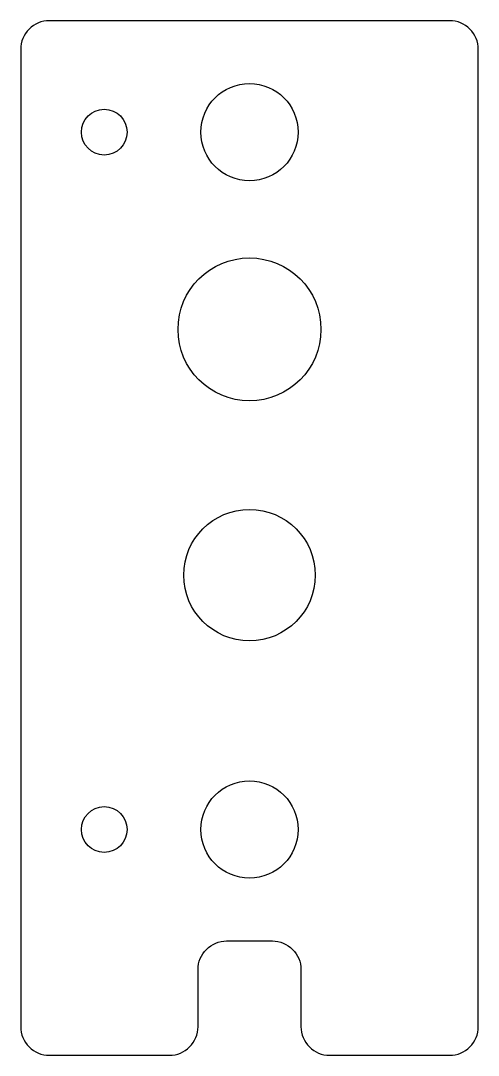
# Model space of a CAD drawing. Header units: millimetres. Extents: x 4 to 12, y -3 to 15.1.
import ezdxf

# ---------------------------------------------------------------- set-up
doc = ezdxf.new("R2010")
doc.units = ezdxf.units.MM

msp = doc.modelspace()

# ---------------------------------------------------------------- linework, layer by layer
msp.add_lwpolyline([(12, 14.6, 0.414214), (11.5, 15.1), (4.5, 15.1, 0.414214), (4, 14.6), (4, -2.5, 0.414214), (4.5, -3), (6.6, -3, 0.414214), (7.1, -2.5), (7.1, -1.5, -0.414214), (7.6, -1), (8.4, -1, -0.414214), (8.9, -1.5), (8.9, -2.5, 0.414214), (9.4, -3), (11.5, -3, 0.414214), (12, -2.5)], format="xyb", close=True)
for centre, radius in [((8, 13.15), 0.85), ((5.46, 13.15), 0.4), ((8, 9.7), 1.25), ((8, 5.4), 1.15), ((8, 0.95), 0.85), ((5.46, 0.95), 0.4)]:
    msp.add_circle(centre, radius)

doc.saveas('drawing.dxf')
